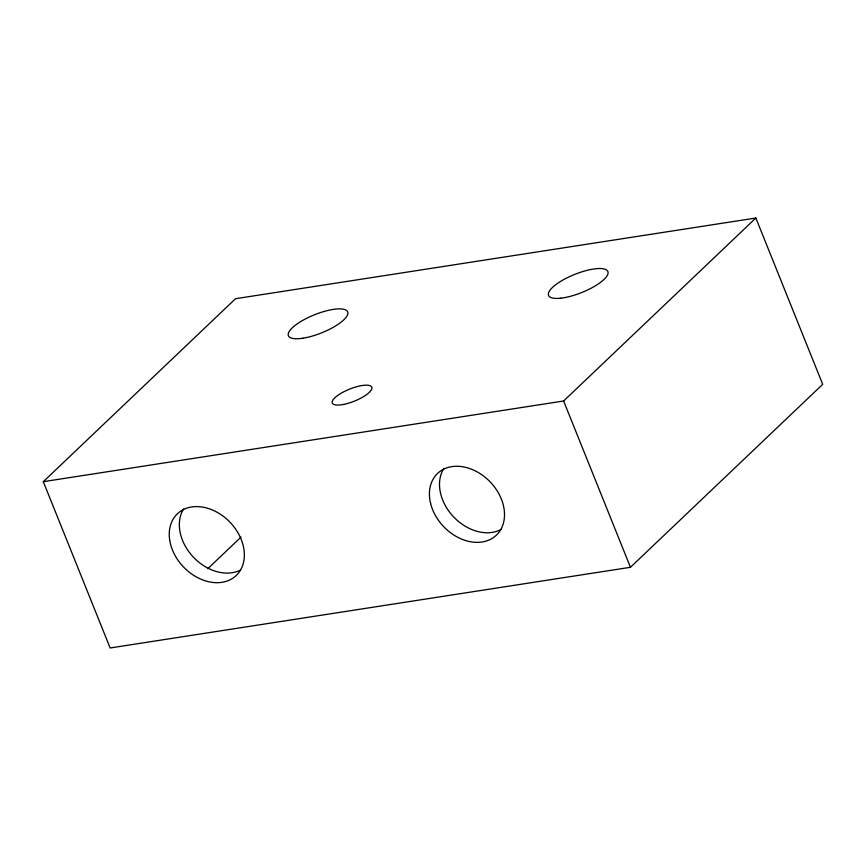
<?xml version="1.0" encoding="UTF-8"?>
<svg xmlns="http://www.w3.org/2000/svg" width="866" height="866" viewBox="0 0 866 866"><rect width="100%" height="100%" fill="white"/><g stroke="black" fill="none" stroke-linecap="round" stroke-linejoin="round"><path stroke-width="1.3" d="M43.3 481.68L235.541 298.705L755.856 218.026L822.7 384.32L630.459 567.295L110.144 647.974L43.3 481.68L563.614 401.001L755.856 218.026M207.808 568.702L241.04 537.072M563.614 401.001L630.459 567.295M240.412 570.066A42.629 32.258 46.4 0 1 193.053 556.784A42.629 32.258 46.4 0 1 183.624 508.916M501.36 529.31A42.629 32.258 46.4 0 1 453.438 516.699A42.629 32.258 46.4 0 1 443.977 468.279M169.693 540.048A42.629 32.258 46.4 0 0 230.324 579.668A42.629 32.258 46.4 0 0 220.386 514.242A42.629 32.258 46.4 0 0 169.693 540.048M430.629 503.568A42.629 32.258 46.4 0 0 493.328 537.645A42.629 32.258 46.4 0 0 476.928 471.743A42.629 32.258 46.4 0 0 430.629 503.568M302.927 338.216A31.966 9.721 -21.9 0 0 347.937 313.146A31.966 9.721 -21.9 0 0 303.317 320.063A31.966 9.721 -21.9 0 0 302.927 338.216M560.962 298.164A31.966 9.721 -21.9 0 0 607.975 273.721A31.966 9.721 -21.9 0 0 565.715 278.516A31.966 9.721 -21.9 0 0 560.962 298.164M343.813 404.39A21.314 6.484 -21.9 0 0 371.839 387.308A21.314 6.484 -21.9 0 0 340.403 393.673A21.314 6.484 -21.9 0 0 343.813 404.39"/></g></svg>
